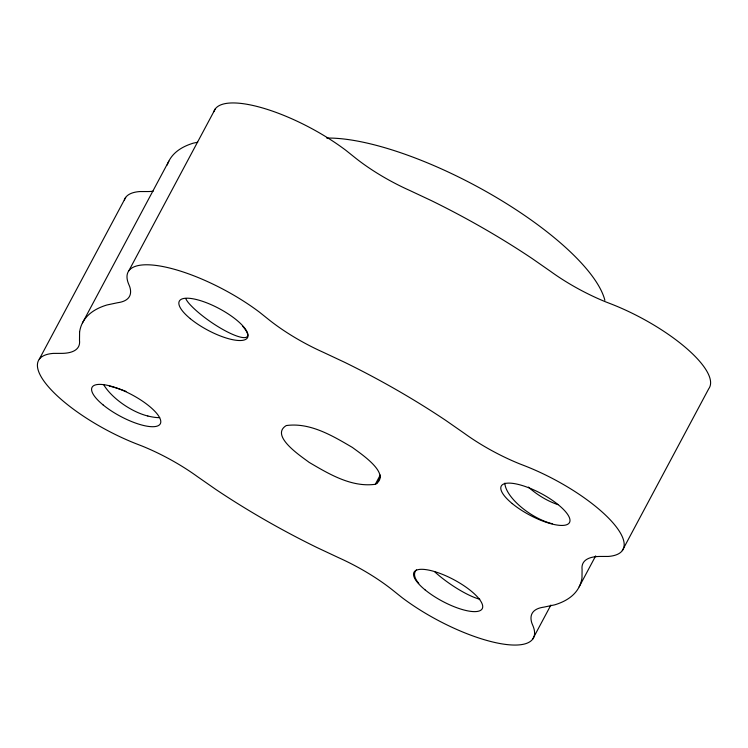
<?xml version="1.0" encoding="UTF-8"?>
<svg xmlns="http://www.w3.org/2000/svg" width="748" height="748" viewBox="0 0 748 748"><rect width="100%" height="100%" fill="white"/><g stroke="black" fill="none" stroke-linecap="round" stroke-linejoin="round"><path stroke-width="1.12" d="M39.27 359.227L125.683 197.388M82.43 323.005L168.842 161.166M128.862 270.739L215.284 108.899M375.318 484.283C392.176 474.073 359.863 453.157 352.476 447.491C332.701 435.869 310.065 422.246 286.269 425.556C269.411 435.766 301.725 456.682 309.111 462.348C328.886 473.97 351.523 487.593 375.318 484.283L380.264 475.027M376.59 483.76L380.433 476.57M532.716 639.101L550.883 605.076M579.158 586.834L595.67 555.904M622.317 550.612L708.73 388.773A93.154 29.406 28.1 0 0 610.172 303.604L605.787 301.902A87.881 27.741 28.1 0 1 550.706 271.468L532.071 258.49A281.229 88.769 28.1 0 0 431.11 200.501L409.539 190.375A87.881 27.741 28.1 0 1 355.992 158.417L345.922 150.367A93.154 29.406 28.1 0 0 213.891 111.648M197.706 142.223L193.377 143.139A281.229 88.769 28.1 0 0 167.243 164.999M326.717 138.071A175.771 55.483 28.1 0 1 492.941 195.434A175.771 55.483 28.1 0 1 604.88 300.322M124.299 200.137A93.154 29.406 28.1 0 1 139.876 191.553L148.347 191.544A87.881 27.741 28.1 0 0 153.2 191.189M242.838 326.437A38.223 8.714 34.5 0 1 232.834 334.468A38.223 8.714 34.5 0 1 188.889 303.286A38.223 15.175 21.3 0 1 185.691 298.48M147.842 416.01A38.223 15.876 33.7 0 1 103.804 384.921M159.689 417.599A38.223 8.013 22.9 0 1 147.842 416.019M109.358 386.08A38.223 8.013 22.9 0 1 125.991 391.372M479.805 599.195A38.223 8.714 34.5 0 1 434.934 572.024M418.768 583.365A38.223 15.175 21.3 0 1 416.43 569.911M558.027 504.657A38.223 15.876 33.7 0 1 528.434 487.079M552.248 523.722A38.223 15.876 33.7 0 1 504.881 483.124M79.597 332.009L79.503 340.471A87.881 27.741 28.1 0 1 61.934 353.374L53.454 353.393A93.154 29.406 28.1 0 0 50.714 389.325A93.154 29.406 28.1 0 0 137.828 444.396L142.214 446.098A87.89 27.741 28.1 0 1 197.294 476.532L215.929 489.51A281.229 88.769 28.1 0 0 316.89 547.499L338.461 557.625A87.881 27.741 28.1 0 1 392.008 589.583L402.078 597.633A93.154 29.406 28.1 0 0 496.438 642.831A93.154 29.406 28.1 0 0 532.819 625.478L531.931 623.327A87.89 27.741 28.1 0 1 543.805 607.152L554.623 604.861A281.229 88.769 28.1 0 0 581.991 577.83L582.084 569.368A87.881 27.741 28.1 0 1 599.653 556.456L608.124 556.447A93.154 29.406 28.1 0 0 610.873 520.515A93.154 29.406 28.1 0 0 523.759 465.443L519.374 463.741A87.881 27.741 28.1 0 1 464.293 433.307L445.658 420.329A281.229 88.769 28.1 0 0 344.688 362.331L323.127 352.214A87.881 27.741 28.1 0 1 269.579 320.256L259.509 312.206A93.154 29.406 28.1 0 0 165.149 267.008A93.154 29.406 28.1 0 0 128.768 284.362L129.656 286.512A87.89 27.741 28.1 0 1 117.782 302.688L106.964 304.978A281.229 88.769 28.1 0 0 79.597 332.009M512.258 503.61A38.672 12.202 28.1 0 0 569.237 522.936A38.672 12.202 28.1 0 0 524.694 486.303A38.672 12.202 28.1 0 0 512.258 503.61M424.995 589.798A38.672 12.202 28.1 0 0 481.964 609.124A38.672 12.202 28.1 0 0 437.421 572.491A38.672 12.202 28.1 0 0 424.995 589.798M103.056 404.883A38.672 12.202 28.1 0 0 160.035 424.209A38.672 12.202 28.1 0 0 115.491 387.576A38.672 12.202 28.1 0 0 103.056 404.883M190.319 318.695A38.672 12.202 28.1 0 0 247.298 338.021A38.672 12.202 28.1 0 0 202.755 301.388A38.672 12.202 28.1 0 0 190.319 318.695"/></g></svg>
